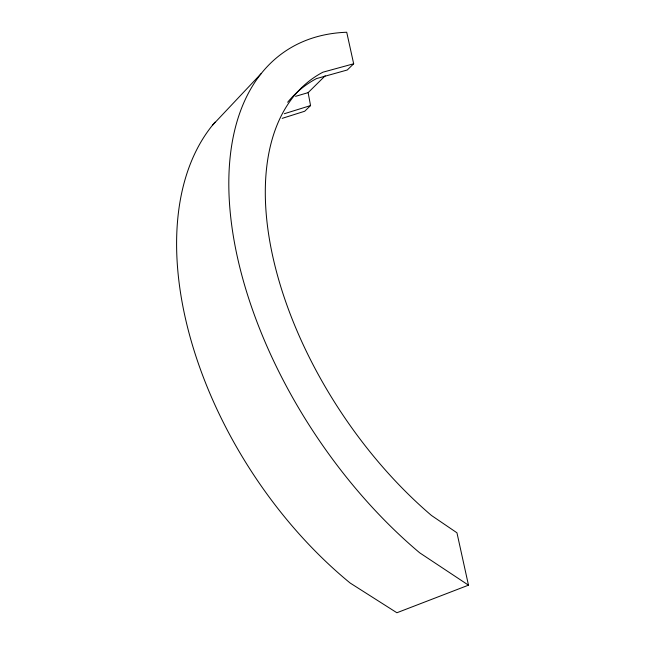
<?xml version="1.0" encoding="UTF-8"?>
<svg xmlns="http://www.w3.org/2000/svg" width="645" height="645" viewBox="0 0 645 645"><rect width="100%" height="100%" fill="white"/><g stroke="black" fill="none" stroke-linecap="round" stroke-linejoin="round"><path stroke-width="0.97" d="M212.399 125.323L261.177 73.578M295.563 96.331L308.125 92.638L325.209 75.788M308.125 92.638L310.559 105.578L304.706 111.246L282.179 118.358M215.075 122.131A317.356 193.097 57.1 0 0 350.154 583.032L396.893 612.75L468.48 585.168L419.677 552.805A336.077 187.872 56.4 0 1 231.998 227.371A336.077 187.872 56.4 0 1 346.72 32.25L353.67 63.782L347.26 69.991L316.502 78.585A293.128 164.781 56.4 0 0 287.654 102.265M284.292 113.738L310.559 105.578M353.67 63.782L322.943 72.184A295.265 164.064 56.3 0 0 274.673 264.611A295.265 164.064 56.3 0 0 431.489 515.484L456.95 532.794L468.48 585.168"/></g></svg>
